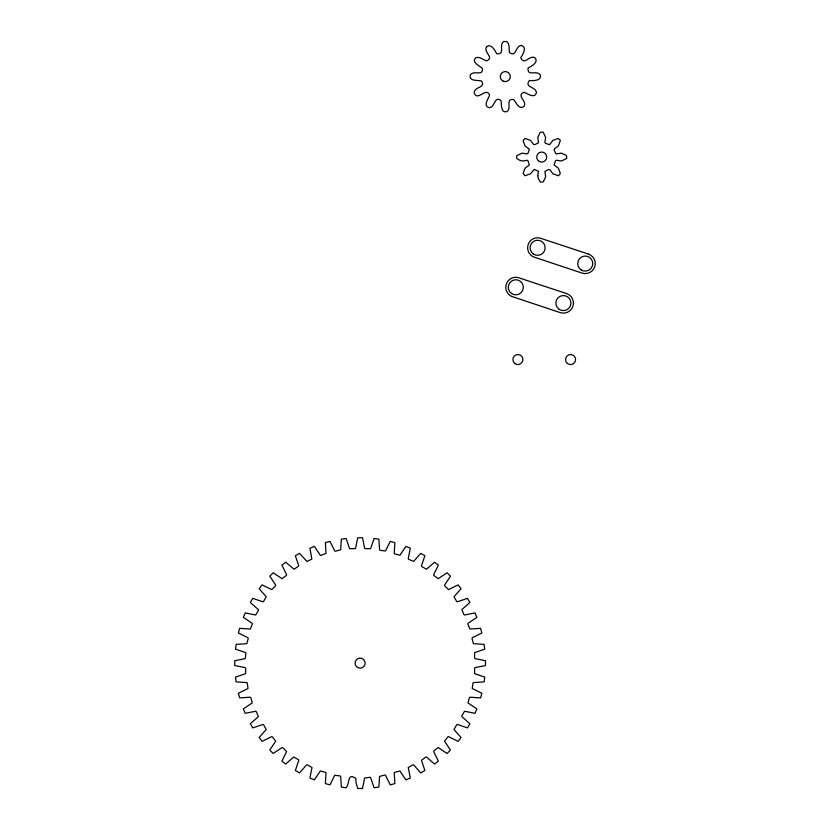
<?xml version="1.0" encoding="UTF-8"?>
<svg xmlns="http://www.w3.org/2000/svg" width="830" height="830" viewBox="0 0 830 830"><rect width="100%" height="100%" fill="white"/><g stroke="black" fill="none" stroke-linecap="round" stroke-linejoin="round"><path stroke-width="1.25" d="M355.707 778.405L356.091 783.032L357.72 788.5L362.523 788.5L364.629 778.011L369.931 777.285L370.647 777.617L374.102 787.743L378.874 787.11L379.58 776.434L384.757 775.023L385.504 775.262L390.245 784.848L394.893 783.603L394.209 772.927L394.738 772.346L399.925 770.987L405.88 779.878L410.321 778.032L408.246 767.543L412.873 764.845L413.662 764.866L420.727 772.906L424.887 770.499L421.464 760.363L425.697 757.085L426.485 757.012L434.536 764.057L438.354 761.131L433.634 751.524L433.903 750.787L438.167 747.55L447.069 753.484L450.472 750.081L444.538 741.18L447.785 736.905L448.522 736.635L458.119 741.356L461.055 737.538L454.01 729.487L456.666 724.839L457.361 724.466L467.498 727.9L469.905 723.729L461.864 716.663L461.833 715.875L464.541 711.248L475.03 713.323L476.877 708.882L467.985 702.927L469.344 697.75L469.925 697.21L480.601 697.895L481.846 693.247L472.26 688.506L472.934 683.194L473.432 682.592L484.108 681.876L484.741 677.104L474.615 673.659L474.584 668.295L475.009 667.631L485.498 665.536L485.498 660.722L475.009 658.626L474.584 657.951L474.615 652.598L484.741 649.143L484.108 644.381L473.432 643.665L472.021 638.498L472.26 637.741L481.846 633L480.601 628.351L469.925 629.036L467.85 624.098L467.985 623.32L476.877 617.364L475.03 612.924L464.541 614.999L463.897 614.542L461.864 609.583L469.905 602.518L467.498 598.357L457.361 601.781L456.666 601.418L454.01 596.76L461.055 588.709L458.119 584.891L448.522 589.611L444.714 585.845L444.538 585.077L450.472 576.176L447.069 572.773L438.167 578.707L433.903 575.46L433.634 574.723L438.354 565.126L434.536 562.201L426.485 569.245L421.827 566.579L421.464 565.884L424.887 555.747L420.727 553.351L413.662 561.381L408.702 559.358L408.246 558.715L410.321 548.215L405.88 546.379L399.925 555.26L394.738 553.901L394.209 553.32L394.893 542.644L390.245 541.399L385.504 550.996L380.192 550.321L379.58 549.813L378.874 539.137L374.102 538.514L370.647 548.64L365.293 548.661L364.629 548.246L362.523 537.747L357.72 537.747L355.614 548.246L354.95 548.661L349.596 548.64L346.141 538.514L341.369 539.137L340.663 549.813L335.486 551.224L334.739 550.996L329.998 541.399L325.35 542.644L326.034 553.32L321.096 555.395L320.318 555.26L314.363 546.379L309.922 548.215L311.852 559.098L306.965 561.505L299.516 553.351L295.356 555.747L298.779 565.884L294.162 569.307L285.707 562.201L281.889 565.126L286.609 574.723L286.34 575.46L282.076 578.707L273.174 572.773L269.771 576.176L275.705 585.077L275.529 585.845L271.721 589.611L262.124 584.891L259.188 588.709L266.233 596.76L263.577 601.418L262.882 601.781L252.745 598.357L250.338 602.518L258.379 609.583L258.41 610.372L255.702 614.999L245.213 612.924L243.366 617.364L252.258 623.32L252.393 624.098L250.318 629.036L239.642 628.351L238.397 633L247.983 637.741L248.222 638.498L246.811 643.665L236.135 644.381L235.502 649.143L245.628 652.598L245.96 653.314L245.234 658.626L234.745 660.722L234.745 665.536L245.234 667.631L245.659 668.295L245.628 673.659L235.502 677.104L236.135 681.876L246.811 682.592L247.309 683.194L247.983 688.506L238.397 693.247L239.642 697.895L250.318 697.21L250.899 697.75L252.258 702.927L243.366 708.882L245.213 713.323L255.702 711.248L256.346 711.704L258.379 716.663L250.338 723.729L252.745 727.9L262.882 724.466L263.577 724.839L266.233 729.487L259.188 737.538L262.124 741.356L271.721 736.635L272.458 736.905L275.705 741.18L269.771 750.081L273.174 753.484L282.076 747.55L282.843 747.716L286.609 751.524L281.889 761.131L285.707 764.057L293.758 757.012L298.416 759.668L298.779 760.363L295.356 770.499L299.516 772.906L306.581 764.866L307.37 764.845L311.997 767.543L309.922 778.032L314.363 779.878L320.318 770.987L325.505 772.346L326.034 772.927L325.35 783.603L329.998 784.848L334.739 775.262L340.051 775.936L340.663 776.434L341.369 787.11L346.141 787.743C349.938 783.935 347.023 772.17 355.707 778.405M486.401 47.04C483.517 52.695 494.545 57.27 486.733 60.881C483.548 60.32 480.01 56.212 475.746 57.685C470.911 62.551 480.207 66.099 482.417 68.35C483.195 76.92 473.723 69.658 470.257 74.991C468.504 81.62 478.329 80.043 481.369 80.883C486.328 87.918 474.49 86.372 474.158 92.711C477.364 102.215 486.245 86.393 489.596 95.139C488.808 98.199 482.562 105.835 489.098 107.734C495.479 107.423 493.933 95.533 500.978 100.492C501.828 103.543 500.241 113.285 506.85 111.656C512.224 108.201 504.931 98.677 513.521 99.444C515.772 101.665 519.269 110.888 524.176 106.178C527.102 100.492 516.032 95.896 523.855 92.265C526.915 93.053 534.551 99.299 536.45 92.763C536.004 86.31 523.906 87.824 529.374 80.51C532.902 80.78 541.98 81.008 540.32 74.991C536.522 69.471 527.102 77.263 528.108 67.946C531.293 66.379 539.21 62.167 534.894 57.695C529.073 54.842 524.342 66.078 520.742 57.685C522.713 54.739 527.465 47.134 521.479 45.422C515.098 45.723 516.644 57.623 509.599 52.653C508.489 49.624 510.284 44.498 506.881 41.552L503.737 41.5C498.363 45.111 505.729 54.822 496.651 53.753C495.116 50.568 490.779 42.579 486.401 47.04M537.747 175.659L538.452 178.927L540.361 182.123L543.297 181.843L545.632 176.78L544.895 171.385L548.806 169.486L549.896 169.714L552.884 173.771L558.476 175.753L560.343 173.47L558.414 168.241L554.087 164.952L555.498 160.844L556.432 160.242L561.422 160.989L566.765 158.437L566.485 155.511L561.422 153.166L556.027 153.903L554.129 150.002L554.357 148.912L558.414 145.924L560.395 140.332L558.113 138.465L552.884 140.394L549.595 144.721L545.486 143.3L544.874 142.366L545.632 137.386L543.079 132.043L540.143 132.323L537.809 137.386L538.546 142.781L534.645 144.679L533.555 144.451L530.567 140.394L524.975 138.413L523.108 140.685L525.027 145.924L529.364 149.213L527.942 153.322L527.009 153.924L522.029 153.166L516.685 155.729L516.685 158.437L519.87 160.356L522.724 161.062L527.413 160.263L527.942 160.844L529.364 164.952L525.027 168.241L523.108 173.47L524.975 175.753L530.567 173.771L534.25 169.362L538.546 171.385L537.747 175.659M588.397 254.063L541.938 238.718A10.033 10.033 0 0 0 528.575 243.47A10.033 10.033 0 0 0 533.327 256.833L582.079 273.101A10.033 10.033 0 0 0 594.757 266.741A10.033 10.033 0 0 0 588.397 254.063M566.558 293.561L520.099 278.226A10.033 10.033 0 0 0 506.736 282.978A10.033 10.033 0 0 0 511.477 296.341L560.24 312.609A10.033 10.033 0 0 0 572.918 306.249A10.033 10.033 0 0 0 566.558 293.561M567.419 363.467A5.011 5.011 0 0 0 575.522 360.313A5.011 5.011 0 0 0 568.747 354.877A5.011 5.011 0 0 0 567.419 363.467M514.756 363.467A5.011 5.011 0 0 0 522.859 360.313A5.011 5.011 0 0 0 516.084 354.877A5.011 5.011 0 0 0 514.756 363.467M511.654 293.571A7.522 7.522 0 0 0 523.305 287.73A7.522 7.522 0 0 0 512.421 280.561A7.522 7.522 0 0 0 511.654 293.571M559.254 309.372A7.522 7.522 0 0 0 570.905 303.531A7.522 7.522 0 0 0 560.022 296.362A7.522 7.522 0 0 0 559.254 309.372M533.493 254.063A7.522 7.522 0 0 0 545.144 248.222A7.522 7.522 0 0 0 534.261 241.053A7.522 7.522 0 0 0 533.493 254.063M581.104 269.864A7.522 7.522 0 0 0 592.745 264.023A7.522 7.522 0 0 0 581.861 256.854A7.522 7.522 0 0 0 581.104 269.864M357.585 667.455A5.011 5.011 0 0 0 365.138 663.16A5.011 5.011 0 0 0 357.647 658.761A5.011 5.011 0 0 0 357.585 667.455M502.783 80.925A5.011 5.011 0 0 0 510.305 76.578A5.011 5.011 0 0 0 502.783 72.231A5.011 5.011 0 0 0 502.783 80.925M539.22 161.425A5.011 5.011 0 0 0 546.742 157.078A5.011 5.011 0 0 0 539.22 152.741A5.011 5.011 0 0 0 539.22 161.425"/></g></svg>
